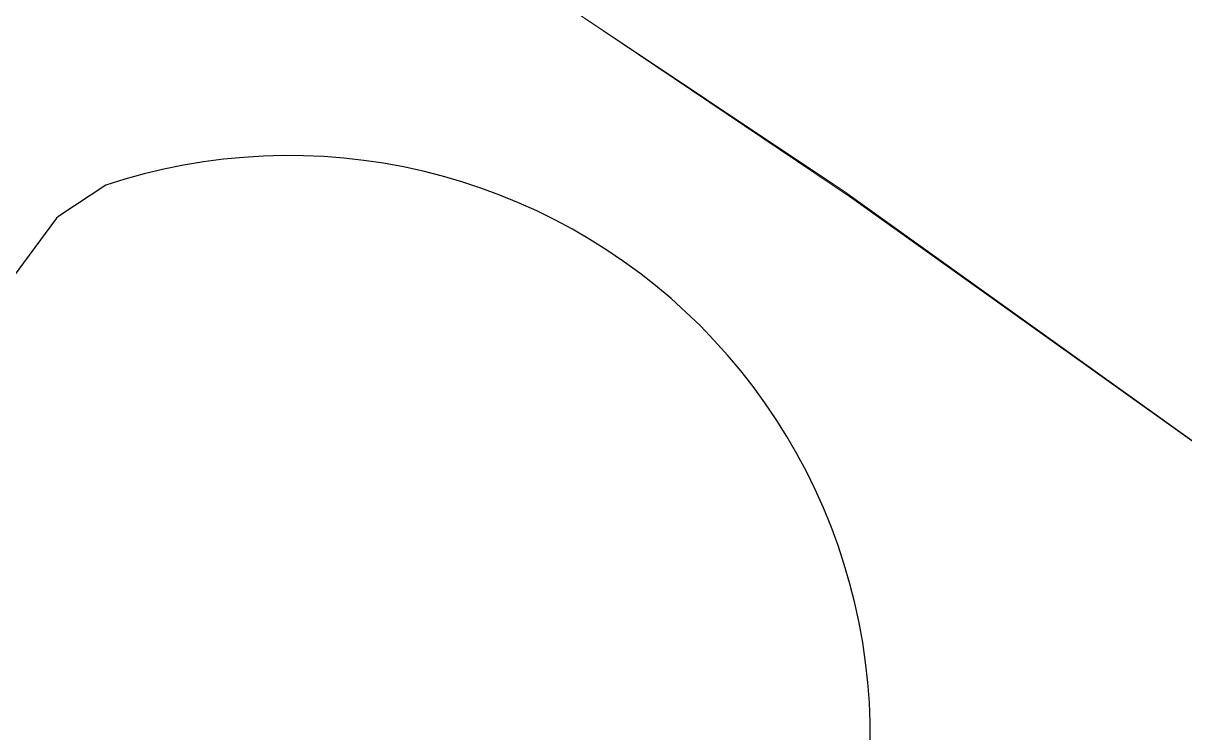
# Model space of a CAD drawing. Header units: millimetres. Extents: x 617751 to 636088, y 68402 to 77988.
# Drawn here: x 631353.6 to 631605.3, y 72606.3 to 72760.1 of the extents above; entities that cross this region are included whole.
import ezdxf

# ---------------------------------------------------------------- set-up
doc = ezdxf.new("R2010")
doc.units = ezdxf.units.MM
doc.header["$LTSCALE"] = 3
doc.header["$MEASUREMENT"] = 0
doc.layers.add('ALINHAMENTO PREDIAL', color=120, linetype='Continuous')
doc.layers.add('BAIRRO', color=30, linetype='Continuous')

msp = doc.modelspace()

# ---------------------------------------------------------------- linework, layer by layer
at = {"layer": 'ALINHAMENTO PREDIAL'}
msp.add_lwpolyline([(631537.14, 72604.12), (631537.11, 72608.47), (631536.93, 72612.83), (631536.6, 72617.17), (631536.12, 72621.5), (631535.49, 72625.81), (631534.72, 72630.09), (631533.79, 72634.35), (631532.72, 72638.57), (631531.5, 72642.76), (631530.14, 72646.89), (631528.64, 72650.98), (631527, 72655.01), (631525.21, 72658.99), (631523.29, 72662.9), (631521.24, 72666.74), (631519.06, 72670.51), (631516.74, 72674.2), (631514.3, 72677.81), (631511.74, 72681.33), (631509.06, 72684.76), (631506.26, 72688.1), (631503.34, 72691.34), (631500.32, 72694.47), (631497.19, 72697.5), (631493.96, 72700.42), (631490.62, 72703.22), (631487.19, 72705.91), (631483.68, 72708.48), (631480.07, 72710.92), (631476.38, 72713.24), (631472.62, 72715.43), (631468.78, 72717.49), (631464.87, 72719.41), (631460.9, 72721.2), (631456.87, 72722.85), (631452.78, 72724.36), (631448.64, 72725.72), (631444.46, 72726.95), (631440.24, 72728.02), (631435.99, 72728.95), (631431.7, 72729.74), (631427.39, 72730.37), (631423.07, 72730.86), (631418.72, 72731.19), (631414.37, 72731.37), (631410.01, 72731.41), (631405.66, 72731.29), (631401.31, 72731.02), (631396.98, 72730.61), (631392.66, 72730.04), (631388.36, 72729.32), (631384.09, 72728.46), (631379.86, 72727.45), (631375.66, 72726.29), (631371.5, 72724.99), (631361.32, 72718.28), (631360.87, 72717.84), (631311.34, 72650.92)], dxfattribs=at)
msp.add_lwpolyline([(631537.14, 72604.12), (631537.11, 72608.47), (631536.93, 72612.83), (631536.6, 72617.17), (631536.12, 72621.5), (631535.49, 72625.81), (631534.72, 72630.09), (631533.79, 72634.35), (631532.72, 72638.57), (631531.5, 72642.76), (631530.14, 72646.89), (631528.64, 72650.98), (631527, 72655.01), (631525.21, 72658.99), (631523.29, 72662.9), (631521.24, 72666.74), (631519.06, 72670.51), (631516.74, 72674.2), (631514.3, 72677.81), (631511.74, 72681.33), (631509.06, 72684.76), (631506.26, 72688.1), (631503.34, 72691.34), (631500.32, 72694.47), (631497.19, 72697.5), (631493.96, 72700.42), (631490.62, 72703.22), (631487.19, 72705.91), (631483.68, 72708.48), (631480.07, 72710.92), (631476.38, 72713.24), (631472.62, 72715.43), (631468.78, 72717.49), (631464.87, 72719.41), (631460.9, 72721.2), (631456.87, 72722.85), (631452.78, 72724.36), (631448.64, 72725.72), (631444.46, 72726.95), (631440.24, 72728.02), (631435.99, 72728.95), (631431.7, 72729.74), (631427.39, 72730.37), (631423.07, 72730.86), (631418.72, 72731.19), (631414.37, 72731.37), (631410.01, 72731.41), (631405.66, 72731.29), (631401.31, 72731.02), (631396.98, 72730.61), (631392.66, 72730.04), (631388.36, 72729.32), (631384.09, 72728.46), (631379.86, 72727.45), (631375.66, 72726.29), (631371.5, 72724.99), (631361.32, 72718.28), (631360.87, 72717.84), (631311.34, 72650.92)], dxfattribs=at)
at = {"layer": 'BAIRRO', "lineweight": 20}
for points in [[(631921.65, 72507.57), (631854.65, 72545.57), (631851.65, 72546.57), (631761.65, 72583.57), (631644.65, 72642.57), (631532.65, 72722.57), (631471.65, 72763.57)], [(631471.65, 72763.57), (631531.65, 72723.57), (631644.65, 72642.57), (631761.65, 72583.57), (631851.65, 72546.57), (631854.65, 72545.57), (631921.65, 72507.57), (632020.65, 72455.57), (632157.65, 72425.57), (632218.08, 72430.91)]]:
    msp.add_lwpolyline(points, dxfattribs=at)

doc.saveas('drawing.dxf')
